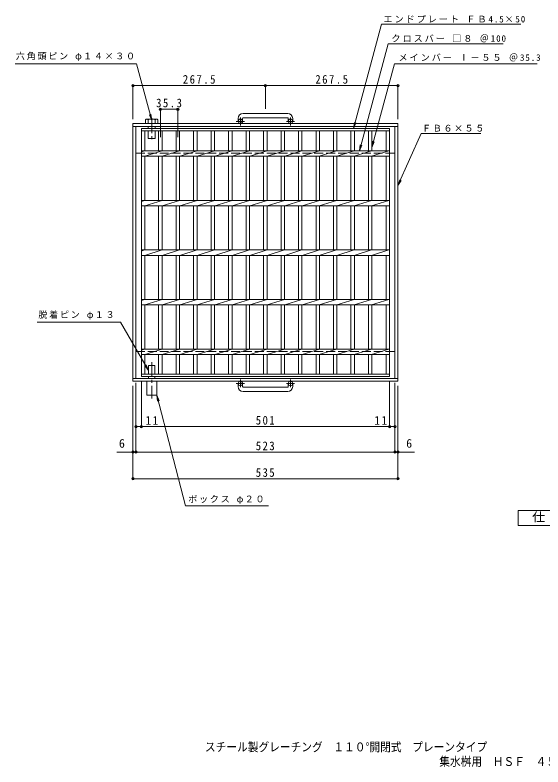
# Model space of a CAD drawing. Units: millimetres, scale not verified. Extents: x -895 to 877, y -823 to 694.
# Drawn here: x -895 to 170, y -823 to 694 of the extents above; entities that cross this region are included whole.
import ezdxf
from ezdxf.enums import TextEntityAlignment as Align

# ---------------------------------------------------------------- set-up
doc = ezdxf.new("R2010")
doc.units = ezdxf.units.MM
doc.header["$LTSCALE"] = 6
doc.header["$PDMODE"] = 32
doc.header["$PDSIZE"] = 4.8
doc.linetypes.add('CHAIN1', pattern=[8, 5, -1, 1, -1])
doc.linetypes.add('DASHED3', pattern=[4, 3, -1])
for name, color, linetype, lineweight in [('A-1', 2, 'Continuous', 9), ('A-2', 3, 'Continuous', 9), ('A-4', 7, 'Continuous', 9), ('A-5', 7, 'Continuous', 9), ('A-9', 4, 'Continuous', 9), ('F-4_F-4ﾚｲﾔ', 2, 'Continuous', 9)]:
    doc.layers.add(name, color=color, linetype=linetype, lineweight=lineweight)
doc.layers.add('F-5_F-5ﾚｲﾔ', color=2, linetype='Continuous')
doc.styles.add('ＭＳ ゴシック', font='')
doc.styles.get('ＭＳ ゴシック').set_extended_font_data('MS Gothic')

msp = doc.modelspace()

# ---------------------------------------------------------------- linework, layer by layer
at = {"layer": 'A-1'}
for p, q in [((-444.975, 486.069), (-444.975, 479.969)), ((-435.975, 486.069), (-435.975, 479.969)), ((-344.975, 496.069), (-434.975, 496.069)), ((-434.975, 487.069), (-344.975, 487.069)), ((-343.975, 486.069), (-343.975, 479.969)), ((-334.975, 486.069), (-334.975, 479.969)), ((-657.475, 475.469), (-657.475, -44.531)), ((-657.475, 475.469), (-122.475, 475.469)), ((-122.475, 475.469), (-122.475, -44.531)), ((-657.475, 469.469), (-122.475, 469.469)), ((-651.475, 469.469), (-651.475, -38.531)), ((-128.475, 469.469), (-128.475, -38.531)), ((-657.475, -38.531), (-122.475, -38.531)), ((-657.475, -44.531), (-122.475, -44.531)), ((-444.975, -55.132), (-444.975, -49.031)), ((-435.975, -55.132), (-435.975, -49.031)), ((-434.975, -56.132), (-344.975, -56.132)), ((-343.975, -55.132), (-343.975, -49.031)), ((-334.975, -55.132), (-334.975, -49.031)), ((-344.975, -65.131), (-434.975, -65.131))]:
    msp.add_line(p, q, dxfattribs=at)
at = {"layer": 'A-1', "linetype": 'CHAIN1'}
for p, q in [((-440.475, 471.862), (-440.475, 487.459)), ((-339.474, 471.862), (-339.474, 487.459)), ((-432.312, 479.969), (-448.719, 479.969)), ((-331.312, 479.969), (-347.719, 479.969)), ((-440.475, -40.924), (-440.475, -56.521)), ((-339.474, -40.924), (-339.474, -56.521)), ((-432.312, -49.031), (-448.719, -49.031)), ((-331.312, -49.031), (-347.719, -49.031))]:
    msp.add_line(p, q, dxfattribs=at)
at = {"layer": 'A-1', "linetype": 'DASHED3'}
for p, q in [((-651.475, 415.469), (-128.475, 415.469)), ((-651.475, 15.469), (-128.475, 15.469))]:
    msp.add_line(p, q, dxfattribs=at)
at = {"layer": 'A-1'}
for centre in [(-440.475, 479.969), (-339.475, 479.969), (-440.475, -49.031), (-339.475, -49.031)]:
    msp.add_circle(centre, 4.5, dxfattribs=at)
for centre, radius, start, end in [((-434.975, 486.069), 10, 90, 180), ((-434.975, 486.069), 1, 90, 180), ((-344.975, 486.069), 10, 0, 90), ((-344.975, 486.069), 1, 0, 90), ((-434.975, -55.132), 10, 180, 270), ((-434.975, -55.132), 1, 180, 270), ((-344.975, -55.132), 10, 270, 0), ((-344.975, -55.132), 1, 270, 0)]:
    msp.add_arc(centre, radius, start, end, dxfattribs=at)
at = {"layer": 'A-2'}
for p, q in [((-640.474, -34.531), (-640.474, 465.469)), ((-640.474, 465.469), (-139.474, 465.469)), ((-640.474, 460.969), (-139.474, 460.969)), ((-633.474, 420.469), (-633.474, 460.969)), ((-605.574, 460.969), (-605.574, 420.469)), ((-598.574, 460.969), (-598.574, 420.469)), ((-570.274, 460.969), (-570.274, 420.469)), ((-563.274, 460.969), (-563.274, 420.469)), ((-534.974, 460.969), (-534.974, 420.469)), ((-527.974, 460.969), (-527.974, 420.469)), ((-499.674, 460.969), (-499.674, 420.469)), ((-492.674, 460.969), (-492.674, 420.469)), ((-464.374, 460.969), (-464.374, 420.469)), ((-457.374, 460.969), (-457.374, 420.469)), ((-429.074, 460.969), (-429.074, 420.469)), ((-422.074, 460.969), (-422.074, 420.469)), ((-393.774, 460.969), (-393.774, 420.469)), ((-386.774, 460.969), (-386.774, 420.469)), ((-358.474, 460.969), (-358.474, 420.469)), ((-351.475, 460.969), (-351.475, 420.469)), ((-323.175, 460.969), (-323.175, 420.469)), ((-316.175, 460.969), (-316.175, 420.469)), ((-287.875, 460.969), (-287.875, 420.469)), ((-280.875, 460.969), (-280.875, 420.469)), ((-252.575, 460.969), (-252.575, 420.469)), ((-245.576, 460.969), (-245.576, 420.469)), ((-217.276, 460.969), (-217.276, 420.469)), ((-210.276, 460.969), (-210.276, 420.469)), ((-181.976, 460.969), (-181.976, 420.469)), ((-174.976, 460.969), (-174.976, 420.469)), ((-146.475, 460.969), (-146.475, 420.469)), ((-139.474, 465.469), (-139.474, -34.531)), ((-640.474, 418.389), (-633.874, 420.469)), ((-640.474, 420.469), (-139.474, 420.469)), ((-633.474, 409.47), (-598.574, 420.469)), ((-598.174, 409.47), (-563.274, 420.469)), ((-562.874, 409.47), (-527.974, 420.469)), ((-527.574, 409.47), (-492.674, 420.469)), ((-492.274, 409.47), (-457.374, 420.469)), ((-456.974, 409.47), (-422.074, 420.469)), ((-421.674, 409.47), (-386.774, 420.469)), ((-386.374, 409.47), (-351.474, 420.469)), ((-351.075, 409.47), (-316.175, 420.469)), ((-315.775, 409.47), (-280.875, 420.469)), ((-281.173, 409.47), (-246.274, 420.469)), ((-245.874, 409.47), (-210.974, 420.469)), ((-210.574, 409.47), (-175.674, 420.469)), ((-175.575, 409.47), (-140.676, 420.469)), ((-640.474, 409.47), (-139.474, 409.47)), ((-633.474, 320.469), (-633.474, 409.47)), ((-605.574, 409.47), (-605.574, 320.469)), ((-598.574, 409.47), (-598.574, 320.469)), ((-570.274, 409.47), (-570.274, 320.469)), ((-563.274, 409.47), (-563.274, 320.469)), ((-534.974, 409.47), (-534.974, 320.469)), ((-527.974, 409.47), (-527.974, 320.469)), ((-499.674, 409.47), (-499.674, 320.469)), ((-492.674, 409.47), (-492.674, 320.469)), ((-464.374, 409.47), (-464.374, 320.469)), ((-457.374, 409.47), (-457.374, 320.469)), ((-429.074, 409.47), (-429.074, 320.469)), ((-422.074, 409.47), (-422.074, 320.469)), ((-393.774, 409.47), (-393.774, 320.469)), ((-386.774, 409.47), (-386.774, 320.469)), ((-358.474, 409.47), (-358.474, 320.469)), ((-351.475, 409.47), (-351.475, 320.469)), ((-323.175, 409.47), (-323.175, 320.469)), ((-316.175, 409.47), (-316.175, 320.469)), ((-287.875, 409.47), (-287.875, 320.469)), ((-280.875, 409.47), (-280.875, 320.469)), ((-252.575, 409.47), (-252.575, 320.469)), ((-245.576, 409.47), (-245.576, 320.469)), ((-217.276, 409.47), (-217.276, 320.469)), ((-210.276, 409.47), (-210.276, 320.469)), ((-181.976, 409.47), (-181.976, 320.469)), ((-174.976, 409.47), (-174.976, 320.469)), ((-146.475, 409.47), (-146.475, 320.469)), ((-640.474, 318.389), (-633.874, 320.469)), ((-640.474, 320.469), (-139.474, 320.469)), ((-633.474, 309.47), (-598.574, 320.469)), ((-598.174, 309.47), (-563.274, 320.469)), ((-562.874, 309.47), (-527.974, 320.469)), ((-527.574, 309.47), (-492.674, 320.469)), ((-492.274, 309.47), (-457.374, 320.469)), ((-456.974, 309.47), (-422.074, 320.469)), ((-421.674, 309.47), (-386.774, 320.469)), ((-386.374, 309.47), (-351.474, 320.469)), ((-351.075, 309.47), (-316.175, 320.469)), ((-315.775, 309.47), (-280.875, 320.469)), ((-281.173, 309.47), (-246.274, 320.469)), ((-245.874, 309.47), (-210.974, 320.469)), ((-210.574, 309.47), (-175.674, 320.469)), ((-175.575, 309.47), (-140.676, 320.469)), ((-640.474, 309.47), (-139.474, 309.47)), ((-633.474, 220.469), (-633.474, 309.47)), ((-605.574, 309.47), (-605.574, 220.469)), ((-598.574, 309.47), (-598.574, 220.469)), ((-570.274, 309.47), (-570.274, 220.469)), ((-563.274, 309.47), (-563.274, 220.469)), ((-534.974, 309.47), (-534.974, 220.469)), ((-527.974, 309.47), (-527.974, 220.469)), ((-499.674, 309.47), (-499.674, 220.469)), ((-492.674, 309.47), (-492.674, 220.469)), ((-464.374, 309.47), (-464.374, 220.469)), ((-457.374, 309.47), (-457.374, 220.469)), ((-429.074, 309.47), (-429.074, 220.469)), ((-422.074, 309.47), (-422.074, 220.469)), ((-393.774, 309.47), (-393.774, 220.469)), ((-386.774, 309.47), (-386.774, 220.469)), ((-358.474, 309.47), (-358.474, 220.469)), ((-351.475, 309.47), (-351.475, 220.469)), ((-323.175, 309.47), (-323.175, 220.469)), ((-316.175, 309.47), (-316.175, 220.469)), ((-287.875, 309.47), (-287.875, 220.469)), ((-280.875, 309.47), (-280.875, 220.469)), ((-252.575, 309.47), (-252.575, 220.469)), ((-245.576, 309.47), (-245.576, 220.469)), ((-217.276, 309.47), (-217.276, 220.469)), ((-210.276, 309.47), (-210.276, 220.469)), ((-181.976, 309.47), (-181.976, 220.469)), ((-174.976, 309.47), (-174.976, 220.469)), ((-146.475, 309.47), (-146.475, 220.469)), ((-640.474, 218.389), (-633.874, 220.469)), ((-640.474, 220.469), (-139.474, 220.469)), ((-633.474, 209.47), (-598.574, 220.469)), ((-598.174, 209.47), (-563.274, 220.469)), ((-562.874, 209.47), (-527.974, 220.469)), ((-527.574, 209.47), (-492.674, 220.469)), ((-492.274, 209.47), (-457.374, 220.469)), ((-456.974, 209.47), (-422.074, 220.469)), ((-421.674, 209.47), (-386.774, 220.469)), ((-386.374, 209.47), (-351.474, 220.469)), ((-351.075, 209.47), (-316.175, 220.469)), ((-315.775, 209.47), (-280.875, 220.469)), ((-281.173, 209.47), (-246.274, 220.469)), ((-245.874, 209.47), (-210.974, 220.469)), ((-210.574, 209.47), (-175.674, 220.469)), ((-175.575, 209.47), (-140.676, 220.469)), ((-640.474, 209.47), (-139.474, 209.47)), ((-633.474, 120.469), (-633.474, 209.47)), ((-605.574, 209.47), (-605.574, 120.469)), ((-598.574, 209.47), (-598.574, 120.469)), ((-570.274, 209.47), (-570.274, 120.469)), ((-563.274, 209.47), (-563.274, 120.469)), ((-534.974, 209.47), (-534.974, 120.469)), ((-527.974, 209.47), (-527.974, 120.469)), ((-499.674, 209.47), (-499.674, 120.469)), ((-492.674, 209.47), (-492.674, 120.469)), ((-464.374, 209.47), (-464.374, 120.469)), ((-457.374, 209.47), (-457.374, 120.469)), ((-429.074, 209.47), (-429.074, 120.469)), ((-422.074, 209.47), (-422.074, 120.469)), ((-393.774, 209.47), (-393.774, 120.469)), ((-386.774, 209.47), (-386.774, 120.469)), ((-358.474, 209.47), (-358.474, 120.469)), ((-351.475, 209.47), (-351.475, 120.469)), ((-323.175, 209.47), (-323.175, 120.469)), ((-316.175, 209.47), (-316.175, 120.469)), ((-287.875, 209.47), (-287.875, 120.469)), ((-280.875, 209.47), (-280.875, 120.469)), ((-252.575, 209.47), (-252.575, 120.469)), ((-245.576, 209.47), (-245.576, 120.469)), ((-217.276, 209.47), (-217.276, 120.469)), ((-210.276, 209.47), (-210.276, 120.469)), ((-181.976, 209.47), (-181.976, 120.469)), ((-174.976, 209.47), (-174.976, 120.469)), ((-146.475, 209.47), (-146.475, 120.469)), ((-640.474, 118.389), (-633.874, 120.469)), ((-640.474, 120.469), (-139.474, 120.469)), ((-640.474, 109.47), (-139.474, 109.47)), ((-633.474, 109.47), (-598.574, 120.469)), ((-633.474, 20.469), (-633.474, 109.47)), ((-605.574, 109.47), (-605.574, 20.469)), ((-598.574, 109.47), (-598.574, 20.469)), ((-598.174, 109.47), (-563.274, 120.469)), ((-570.274, 109.47), (-570.274, 20.469)), ((-563.274, 109.47), (-563.274, 20.469)), ((-562.874, 109.47), (-527.974, 120.469)), ((-534.974, 109.47), (-534.974, 20.469)), ((-527.974, 109.47), (-527.974, 20.469)), ((-527.574, 109.47), (-492.674, 120.469)), ((-499.674, 109.47), (-499.674, 20.469)), ((-492.674, 109.47), (-492.674, 20.469)), ((-492.274, 109.47), (-457.374, 120.469)), ((-464.374, 109.47), (-464.374, 20.469)), ((-457.374, 109.47), (-457.374, 20.469)), ((-456.974, 109.47), (-422.074, 120.469)), ((-429.074, 109.47), (-429.074, 20.469)), ((-422.074, 109.47), (-422.074, 20.469)), ((-421.674, 109.47), (-386.774, 120.469)), ((-393.774, 109.47), (-393.774, 20.469)), ((-386.774, 109.47), (-386.774, 20.469)), ((-386.374, 109.47), (-351.474, 120.469)), ((-358.474, 109.47), (-358.474, 20.469)), ((-351.475, 109.47), (-351.475, 20.469)), ((-351.075, 109.47), (-316.175, 120.469)), ((-323.175, 109.47), (-323.175, 20.469)), ((-316.175, 109.47), (-316.175, 20.469)), ((-315.775, 109.47), (-280.875, 120.469)), ((-287.875, 109.47), (-287.875, 20.469)), ((-281.173, 109.47), (-246.274, 120.469)), ((-280.875, 109.47), (-280.875, 20.469)), ((-252.575, 109.47), (-252.575, 20.469)), ((-245.874, 109.47), (-210.974, 120.469)), ((-245.576, 109.47), (-245.576, 20.469)), ((-217.276, 109.47), (-217.276, 20.469)), ((-210.574, 109.47), (-175.674, 120.469)), ((-210.276, 109.47), (-210.276, 20.469)), ((-181.976, 109.47), (-181.976, 20.469)), ((-175.575, 109.47), (-140.676, 120.469)), ((-174.976, 109.47), (-174.976, 20.469)), ((-146.475, 109.47), (-146.475, 20.469)), ((-640.474, 18.389), (-633.874, 20.469)), ((-640.474, 20.469), (-139.474, 20.469)), ((-633.474, 9.469), (-598.574, 20.469)), ((-598.174, 9.469), (-563.274, 20.469)), ((-562.874, 9.469), (-527.974, 20.469)), ((-527.574, 9.469), (-492.674, 20.469)), ((-492.274, 9.469), (-457.374, 20.469)), ((-456.974, 9.469), (-422.074, 20.469)), ((-421.674, 9.47), (-386.774, 20.469)), ((-386.374, 9.47), (-351.474, 20.469)), ((-351.075, 9.47), (-316.175, 20.469)), ((-315.775, 9.47), (-280.875, 20.469)), ((-281.173, 9.469), (-246.274, 20.469)), ((-245.874, 9.469), (-210.974, 20.469)), ((-210.574, 9.469), (-175.674, 20.469)), ((-175.575, 9.47), (-140.676, 20.469)), ((-640.474, 9.469), (-139.474, 9.469)), ((-633.474, -30.031), (-633.474, 9.469)), ((-605.574, 9.469), (-605.574, -30.031)), ((-598.574, 9.469), (-598.574, -30.031)), ((-570.274, 9.469), (-570.274, -30.031)), ((-563.274, 9.469), (-563.274, -30.031)), ((-534.974, 9.469), (-534.974, -30.031)), ((-527.974, 9.469), (-527.974, -30.031)), ((-499.674, 9.469), (-499.674, -30.031)), ((-492.674, 9.469), (-492.674, -30.031)), ((-464.374, 9.469), (-464.374, -30.031)), ((-457.374, 9.469), (-457.374, -30.031)), ((-429.074, 9.469), (-429.074, -30.031)), ((-422.074, 9.469), (-422.074, -30.031)), ((-393.774, 9.469), (-393.774, -30.031)), ((-386.774, 9.469), (-386.774, -30.031)), ((-358.474, 9.469), (-358.474, -30.031)), ((-351.475, 9.469), (-351.475, -30.031)), ((-323.175, 9.469), (-323.175, -30.031)), ((-316.175, 9.469), (-316.175, -30.031)), ((-287.875, 9.469), (-287.875, -30.031)), ((-280.875, 9.469), (-280.875, -30.031)), ((-252.575, 9.469), (-252.575, -30.031)), ((-245.576, 9.469), (-245.576, -30.031)), ((-217.276, 9.469), (-217.276, -30.031)), ((-210.276, 9.469), (-210.276, -30.031)), ((-181.976, 9.469), (-181.976, -30.031)), ((-174.976, 9.469), (-174.976, -30.031)), ((-146.475, 9.469), (-146.475, -30.031)), ((-139.474, -30.031), (-640.474, -30.031)), ((-139.474, -34.531), (-640.474, -34.531))]:
    msp.add_line(p, q, dxfattribs=at)
at = {"layer": 'A-4'}
for p, q in [((-657.475, 484.469), (-657.475, 553.913)), ((-657.475, 552.113), (-495.975, 552.113)), ((-495.975, 552.113), (-122.475, 552.113)), ((-389.975, 505.069), (-389.975, 553.913)), ((-122.475, 484.469), (-122.475, 553.913)), ((-602.074, 448.046), (-602.074, 506.258)), ((-602.074, 504.458), (-566.774, 504.458)), ((-566.774, 448.046), (-566.774, 506.258)), ((-640.474, -43.531), (-640.474, -137.567)), ((-139.474, -43.531), (-139.474, -137.567)), ((-657.475, -53.531), (-657.475, -242.979)), ((-651.475, -47.531), (-651.475, -189.212)), ((-128.475, -47.531), (-128.475, -189.212)), ((-122.475, -53.531), (-122.475, -242.979)), ((-651.474, -135.767), (-640.474, -135.767)), ((-640.474, -135.767), (-139.474, -135.767)), ((-139.474, -135.767), (-128.475, -135.767)), ((-651.474, -144.767), (-651.474, -137.567)), ((-689.815, -187.412), (-89.237, -187.412)), ((-657.475, -241.179), (-122.475, -241.179))]:
    msp.add_line(p, q, dxfattribs=at)
for p in [(-657.475, 552.113), (-389.975, 552.113), (-122.475, 552.113), (-602.074, 504.458), (-566.774, 504.458), (-651.474, -135.767), (-640.474, -135.767), (-139.474, -135.767), (-128.475, -135.767), (-657.475, -187.412), (-651.475, -187.412), (-128.475, -187.412), (-122.475, -187.412), (-657.475, -241.179), (-122.475, -241.179)]:
    msp.add_point(p, dxfattribs=at)
at = {"layer": 'A-5'}
for p, q in [((-211.985, 465.469), (-155.555, 676.069)), ((-155.555, 676.069), (125.488, 676.069)), ((-200.25, 420.469), (-142.48, 636.069)), ((-142.48, 636.069), (89.847, 636.069)), ((-650.074, 596.069), (-895.442, 596.069)), ((-619.475, 481.869), (-650.074, 596.069)), ((-174.976, 427.318), (-129.759, 596.069)), ((-129.759, 596.069), (158.481, 596.069)), ((-619.475, 481.869), (-624.258, 493.418)), ((-619.475, 481.869), (-621.106, 494.262)), ((-211.985, 465.469), (-210.354, 477.862)), ((-211.985, 465.469), (-207.202, 477.018)), ((-122.475, 350.292), (-75.395, 455.568)), ((-75.395, 455.568), (45.087, 455.568)), ((-200.25, 420.469), (-198.618, 432.862)), ((-200.25, 420.469), (-195.466, 432.018)), ((-174.976, 427.318), (-173.345, 439.711)), ((-174.976, 427.318), (-170.193, 438.866)), ((-122.475, 350.292), (-118.905, 362.271)), ((-122.475, 350.292), (-115.926, 360.939)), ((-682.475, 75.025), (-851.039, 75.025)), ((-625.975, -22.836), (-682.475, 75.025)), ((-625.975, -22.836), (-633.584, -12.919)), ((-625.975, -22.836), (-630.758, -11.287)), ((-609.474, -72.531), (-604.691, -84.08)), ((-609.474, -72.531), (-607.843, -84.924)), ((-609.474, -72.531), (-551.007, -295.477)), ((-551.007, -295.477), (-383.488, -295.477))]:
    msp.add_line(p, q, dxfattribs=at)
at = {"layer": 'A-9', "linetype": 'CHAIN1'}
for p, q in [((-619.475, 486.364), (-619.475, 440.008)), ((-619.475, -5.828), (-619.475, -79.023))]:
    msp.add_line(p, q, dxfattribs=at)
at = {"layer": 'A-9'}
for p, q in [((-629.194, 484.429), (-609.755, 484.429)), ((-626.475, 475.469), (-626.475, 483.389)), ((-612.474, 475.469), (-612.474, 483.389)), ((-607.036, 483.389), (-607.036, 475.469)), ((-626.475, 469.469), (-626.475, 465.469)), ((-626.475, 460.969), (-626.475, 445.469)), ((-612.475, 469.469), (-612.475, 465.469)), ((-612.475, 460.969), (-612.475, 445.469)), ((-626.475, 445.469), (-612.475, 445.469)), ((-625.975, -12.834), (-612.975, -12.834)), ((-625.975, -12.834), (-625.975, -30.031)), ((-612.975, -12.834), (-612.975, -30.031)), ((-625.975, -34.531), (-625.975, -38.531)), ((-612.975, -34.531), (-612.975, -38.531)), ((-609.474, -44.531), (-609.474, -72.531))]:
    msp.add_line(p, q, dxfattribs=at)
for points in [[(-631.914, 483.389), (-631.914, 475.469), (-607.036, 475.469)], [(-629.475, -44.531), (-629.475, -72.531), (-609.474, -72.531)]]:
    msp.add_lwpolyline(points, dxfattribs=at)
for centre, radius, start, end in [((-629.194, 480.355), 4.074, 48.12389, 131.8763), ((-619.475, 460.363), 24.066, 73.09029, 106.90971), ((-609.755, 480.355), 4.074, 48.1237, 131.87611)]:
    msp.add_arc(centre, radius, start, end, dxfattribs=at)
at = {"layer": 'F-4_F-4ﾚｲﾔ'}
msp.add_lwpolyline([(119.959, -335.42), (119.959, -305.42), (254.959, -305.42), (254.959, -335.42)], close=True, dxfattribs=at)

# ---------------------------------------------------------------- texts
at = {"layer": 'A-4', "color": 2, "style": 'ＭＳ ゴシック'}
for p in [(-685.683, -183.812), (-105.844, -183.812)]:
    msp.add_text('6', height=17.6, dxfattribs=at).set_placement(p, align=Align.BOTTOM_LEFT)
at = {"layer": 'A-4', "color": 2, "char_height": 17.6, "attachment_point": 7, "style": 'ＭＳ ゴシック'}
for s, insert in [('\\T1.28;\\W0.9;267.5', (-556.725, 555.713)), ('\\T1.28;\\W0.9;267.5', (-289.225, 555.713)), ('\\T1.28;\\W0.9;35.3', (-610.674, 508.058)), ('\\T1.27;\\W0.95;11', (-632.128, -132.167)), ('\\T1.27;\\W0.9;501', (-409.474, -132.167)), ('\\T1.27;\\W0.95;11', (-170.076, -132.167)), ('\\T1.27;\\W0.9;523', (-409.475, -183.812)), ('\\T1.27;\\W0.9;535', (-409.475, -237.579))]:
    msp.add_mtext(s, dxfattribs=dict(at, insert=insert))
at = {"layer": 'A-5', "char_height": 13.2, "attachment_point": 7, "style": 'ＭＳ ゴシック'}
for s, insert in [('\\T1.21;エンドプレート\\~ＦＢ4.5×50', (-151.78, 678.763)), ('\\T1.21;クロスバー\\~□８\\~＠100', (-135.651, 639.289)), ('\\T1.18;六角頭ピン\\~φ１４×３０', (-893.864, 601.573)), ('\\T1.21;メインバー\\~Ⅰ－５５\\~＠35.3', (-121.415, 600.827)), ('\\T1.17;ＦＢ６×５５', (-73.95, 459.227)), ('\\T1.18;脱着ピン\\~φ１３', (-848.517, 79.781)), ('\\T1.18;ボックス\\~φ２０', (-545.911, -292.272))]:
    msp.add_mtext(s, dxfattribs=dict(at, insert=insert))
at = {"layer": 'F-4_F-4ﾚｲﾔ', "style": 'ＭＳ ゴシック', "width": 1.1}
msp.add_text('仕\u3000様', height=17.6, dxfattribs=at).set_placement((148.459, -332.421), align=Align.BOTTOM_LEFT)
at = {"layer": 'F-5_F-5ﾚｲﾔ', "style": 'ＭＳ ゴシック', "width": 0.9}
for s, p in [('スチール製グレーチング\u3000１１０°開閉式\u3000プレーンタイプ', (-512.046, -796.524)), ('集水桝用\u3000ＨＳＦ\u3000４５５５', (-39.071, -825.907))]:
    msp.add_text(s, height=17.6, dxfattribs=at).set_placement(p, align=Align.BOTTOM_LEFT)

doc.saveas('drawing.dxf')
